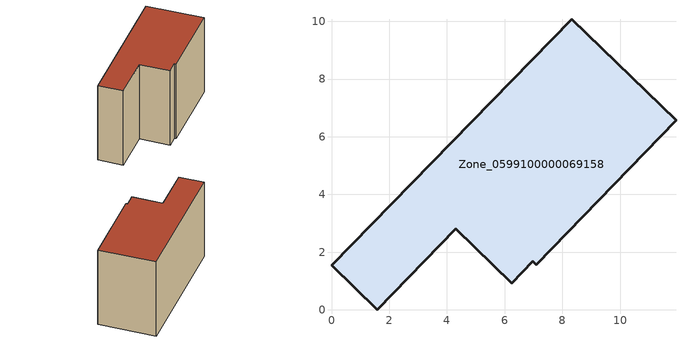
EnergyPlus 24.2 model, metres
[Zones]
Zone_0599100000069158
 floor ground (C_G): 0,1.54 8.32,10.08 11.94,6.57 7.1,1.56 6.98,1.68 6.25,0.92 4.31,2.81 1.59,0 z0
 wall outside (C_F): 8.32,10.08 0,1.54 1.59,0 4.31,2.81 6.25,0.92 6.98,1.68 7.1,1.56 11.94,6.57 8.32,10.08 z0:7.43
 roof outside (C_R): 7.1,1.56 11.94,6.57 8.32,10.08 0,1.54 1.59,0 4.31,2.81 6.25,0.92 6.98,1.68 z7.43
[BUILDING]
Pand.0599100000069158: North Axis=0; Terrain=City; Loads Convergence Tolerance Value=0.04; Temperature Convergence Tolerance Value=0.4; Solar Distribution=FullExterior; Maximum Number of Warmup Days=25; Minimum Number of Warmup Days=1
[Site:Location]
Rotterdam.The.Hague.AP_ZH_NLD Design_Conditions: Latitude=51.96; Longitude=4.45; Time Zone=1; Elevation=-4.5
[SITE:GROUNDTEMPERATURE:BUILDINGSURFACE]
18, 18, 18, 18, 18, 18, 18, 18, 18, 18, 18, 18
[MATERIAL] Thermal Absorptance=0.9; Solar Absorptance=0.7; Visible Absorptance=0.7
Name | Roughness | Thickness | Conductivity | Density | Specific Heat
G.TC.1946 | MediumSmooth | 0.15 | 1 | 540 | 1210
F.TC.1946 | Rough | 0.3 | 0.857143 | 1920 | 840
R.TC.1946 | MediumRough | 0.2 | 0.909091 | 1500 | 1000
[CONSTRUCTION]
C_G: G.TC.1946
C_F: F.TC.1946
C_R: R.TC.1946
[ZONE]
Zone_0599100000069158: Type=1; Multiplier=1; Ceiling Height=Autocalculate; Volume=Autocalculate; Floor Area=autocalculate; Part of Total Floor Area=Yes
[ZONEINFILTRATION:DESIGNFLOWRATE]
Infil_Zone_0599100000069158: Zone or ZoneList or Space or SpaceList=Zone_0599100000069158; Schedule=AlwaysOn; Design Flow Rate Calculation Method=Flow/Area; Flow Rate per Floor Area=0.003; Constant Term Coefficient=1; Temperature Term Coefficient=0; Velocity Term Coefficient=0; Velocity Squared Term Coefficient=0
[HVACTEMPLATE:ZONE:IDEALLOADSAIRSYSTEM]
Zone_0599100000069158: Maximum Heating Supply Air Temperature=50; Minimum Cooling Supply Air Temperature=13; Maximum Heating Supply Air Humidity Ratio=0.0156; Minimum Cooling Supply Air Humidity Ratio=0.0077; Heating Limit=NoLimit; Cooling Limit=NoLimit; Dehumidification Control Type=ConstantSensibleHeatRatio; Cooling Sensible Heat Ratio=0.7; Dehumidification Setpoint=60; Humidification Control Type=None; Humidification Setpoint=30; Outdoor Air Method=None; Outdoor Air Flow Rate per Person=0.00944; Outdoor Air Flow Rate per Zone Floor Area=0; Outdoor Air Flow Rate per Zone=0; Demand Controlled Ventilation Type=None; Outdoor Air Economizer Type=NoEconomizer; Heat Recovery Type=None; Sensible Heat Recovery Effectiveness=0.7; Latent Heat Recovery Effectiveness=0.65
[ZONECONTROL:THERMOSTAT]
ThermostatControl_Zone_0599100000069158: Zone or ZoneList=Zone_0599100000069158; Control Type Schedule=DualSetpointControlType; Control 1=Thermostat_Zone_0599100000069158; Temperature Difference Between Cutout And Setpoint=0
[THERMOSTATSETPOINT:DUALSETPOINT]
Thermostat_Zone_0599100000069158: Heating Setpoint Temperature Schedule=HeatingSetpoint_Zone_0599100000069158; Cooling Setpoint Temperature Schedule=CoolingSetpoint_Zone_0599100000069158
[SCHEDULE:COMPACT]
HeatingSetpoint_Zone_0599100000069158: Through: 12/31, For: AllDays, Until: 24:00, 21
CoolingSetpoint_Zone_0599100000069158: Through: 12/31, For: AllDays, Until: 24:00, 24
DualSetpointControlType: Through: 12/31, For: AllDays, Until: 24:00, 4
AlwaysOn: Through: 12/31, For: AllDays, Until: 24:00, 1
